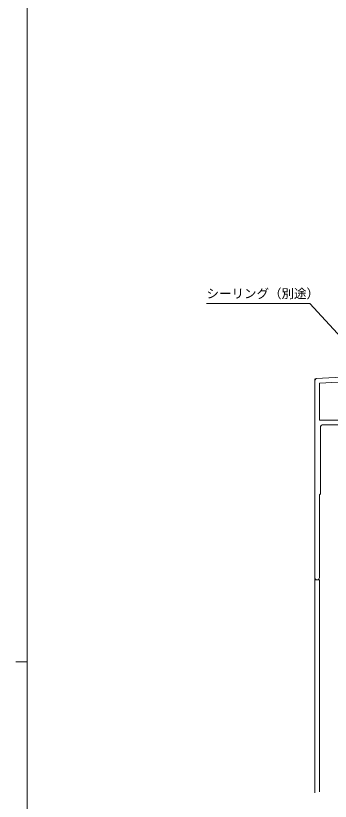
# Model space of a CAD drawing. Units: millimetres, scale not verified. Extents: x -567 to 567, y -403 to 403.
# Drawn here: x -566.7 to -457.3, y -24.5 to 248.7 of the extents above; entities that cross this region are included whole.
import ezdxf
from ezdxf.enums import TextEntityAlignment as Align

# ---------------------------------------------------------------- set-up
doc = ezdxf.new("R2010")
doc.units = ezdxf.units.MM
doc.header["$LTSCALE"] = 2
for name, color, linetype, lineweight in [('0-1_USER1', 2, 'Continuous', 9), ('0-2_YKK_ZWAK', 6, 'Continuous', 9), ('0-5_YKK_13', 7, 'Continuous', 9), ('0-6_YKK_D', 7, 'Continuous', 9)]:
    doc.layers.add(name, color=color, linetype=linetype, lineweight=lineweight)
doc.styles.add('ＭＳ ゴシック', font='')
doc.styles.get('ＭＳ ゴシック').set_extended_font_data('MS Gothic')

msp = doc.modelspace()

# ---------------------------------------------------------------- linework, layer by layer
at = {"layer": '0-1_USER1'}
for p, q in [((-462.726, 122.512), (-462.726, -21.528)), ((-462.726, 117.512), (-462.726, -7.511)), ((-462.726, 52.512), (-461.076, 52.512)), ((-461.076, 52.512), (-461.076, -21.194))]:
    msp.add_line(p, q, dxfattribs=at)
at = {"layer": '0-2_YKK_ZWAK'}
for p, q in [((-464.383, 148.656), (-500.383, 148.656)), ((-452.126, 135.366), (-464.383, 148.656))]:
    msp.add_line(p, q, dxfattribs=at)
at = {"layer": '0-5_YKK_13'}
for points in [[(-404.896, 112.142), (-405.926, 112.142), (-405.926, 115.882), (-398.817, 115.882), (-397.726, 116.512), (-397.726, 117.512), (-405.926, 117.512), (-405.926, 126.712), (-406.226, 126.712), (-406.226, 127.312), (-405.926, 127.312), (-405.926, 127.712), (-406.226, 127.712), (-406.226, 128.312), (-405.926, 128.312), (-405.926, 132.512), (-407.726, 132.512), (-407.726, 124.512), (-424.564, 124.512), (-462.252, 122.537), (-462.726, 122.038), (-462.726, 53.327)], [(-434.972, 112.142), (-423.296, 112.142), (-422.872, 112.566), (-422.519, 112.712), (-416.933, 112.712), (-416.58, 112.566), (-416.156, 112.142), (-407.556, 112.142), (-407.556, 122.882), (-424.521, 122.882), (-461.096, 120.966)], [(-461.096, 120.966), (-461.096, 108.142), (-440.919, 108.142), (-440.487, 108.895)], [(-459.726, 106.512), (-431.226, 106.512), (-431.226, 107.512), (-433.926, 107.512), (-433.926, 110.512), (-420.397, 110.512)], [(-461.096, 53.327), (-461.096, 82.142), (-460.726, 82.512), (-460.726, 105.512)]]:
    msp.add_lwpolyline(points, dxfattribs=at)
for centre, radius, start, end in [((-459.726, 105.512), 1, 90, 180), ((-461.911, 53.327), 0.815, 180, 0)]:
    msp.add_arc(centre, radius, start, end, dxfattribs=at)
at = {"layer": '0-6_YKK_D'}
for p, q in [((-562.726, -351), (-562.726, 399)), ((-566.726, 24), (-562.726, 24))]:
    msp.add_line(p, q, dxfattribs=at)

# ---------------------------------------------------------------- texts
at = {"layer": '0-2_YKK_ZWAK', "style": 'ＭＳ ゴシック'}
msp.add_text('シーリング（別途）', height=3.189, dxfattribs=at).set_placement((-500.364, 149.556), align=Align.BOTTOM_LEFT)

doc.saveas('drawing.dxf')
